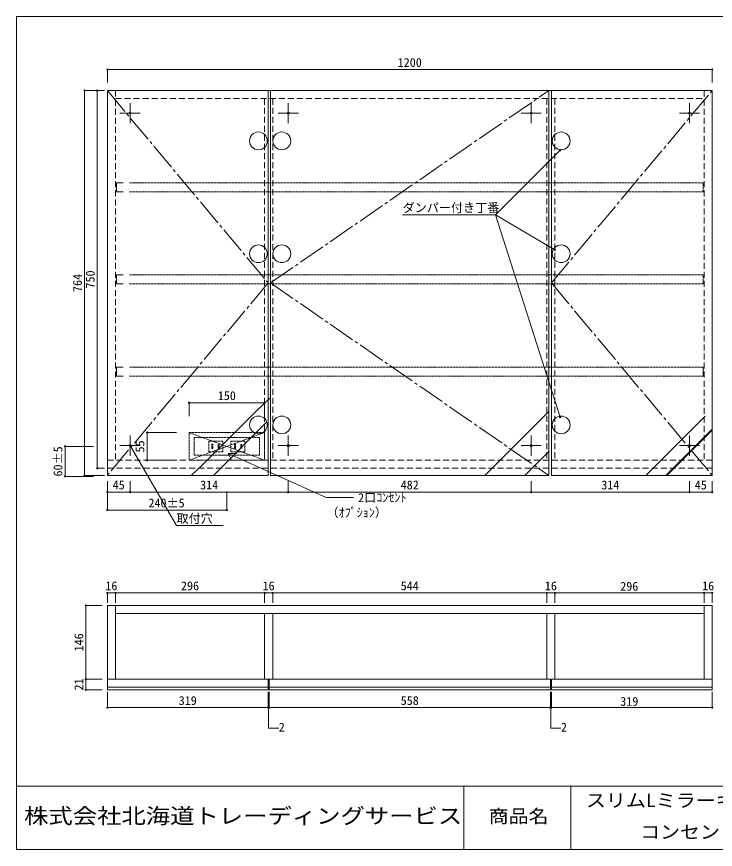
# Model space of a CAD drawing. Units: millimetres, scale not verified. Extents: x -1249 to 1249, y -827 to 827.
# Drawn here: x -1249 to 137, y -827 to 827 of the extents above; entities that cross this region are included whole.
import ezdxf
from ezdxf.enums import TextEntityAlignment as Align

# ---------------------------------------------------------------- set-up
doc = ezdxf.new("R2010")
doc.units = ezdxf.units.MM
doc.header["$LTSCALE"] = 6
doc.header["$PDMODE"] = 32
doc.header["$PDSIZE"] = 2.4
for name, pattern in [('CHAIN2', [12, 9, -1, 1, -1]), ('DASHED2', [3, 2, -1]), ('USER1', [1, 0.8, -0.2])]:
    doc.linetypes.add(name, pattern=pattern)
doc.layers.add('0-0_0', color=7, linetype='Continuous', lineweight=15)
doc.styles.add('ＭＳ ゴシック', font='')
doc.styles.get('ＭＳ ゴシック').set_extended_font_data('MS Gothic')

# ---------------------------------------------------------------- blocks, each defined once
blk = doc.blocks.new('ダンパー付き')
at = {"layer": '0-0_0'}
for q in [(80.37, 192.797), (-232.017, 64.312), (70.113, -5.443), (80.702, -337.416)]:
    blk.add_line((-47.375, 64.312), q, dxfattribs=at)
for p in [(80.37, 192.797), (70.113, -5.443), (80.702, -337.416)]:
    blk.add_point(p, dxfattribs=at)
at = {"layer": '0-0_0', "style": 'ＭＳ ゴシック'}
blk.add_text('ダンパー付き丁番', height=17.6, dxfattribs=at).set_placement((-232.017, 64.312), align=Align.BOTTOM_LEFT)

msp = doc.modelspace()

# ---------------------------------------------------------------- linework, layer by layer
at = {"layer": '0-0_0'}
for p, q in [((-1069.401, 721.45), (130.599, 721.45)), ((-1069.401, 721.45), (-1069.401, 695.687)), ((130.599, 721.45), (130.599, 695.687)), ((-1114.709, 679.733), (-1114.709, -84.267)), ((-1114.709, 679.733), (-1074.808, 679.733)), ((-1089.426, 679.733), (-1089.426, -70.267)), ((-1089.426, 679.733), (-1074.808, 679.733)), ((-1069.401, 679.733), (-1069.401, -84.267)), ((-1069.401, 679.733), (-750.401, 679.733)), ((-750.401, -84.267), (-750.401, 679.733)), ((-750.401, 679.733), (-745.568, 679.733)), ((-745.568, 679.733), (-193.597, 679.733)), ((-193.597, 679.733), (-188.401, 679.733)), ((-188.401, -84.267), (-188.401, 679.733)), ((-188.401, 679.733), (130.599, 679.733)), ((130.599, 679.733), (130.599, -84.267)), ((-1024.401, 634.733), (-1024.401, 654.733)), ((-710.401, 634.733), (-710.401, 654.733)), ((-228.401, 634.733), (-228.401, 654.733)), ((85.599, 634.733), (85.599, 654.733)), ((-1024.401, 634.733), (-1044.401, 634.733)), ((-1024.401, 634.733), (-1004.401, 634.733)), ((-1024.401, 634.733), (-1024.401, 614.733)), ((-710.401, 634.733), (-730.401, 634.733)), ((-710.401, 634.733), (-690.401, 634.733)), ((-710.401, 634.733), (-710.401, 614.733)), ((-228.401, 634.733), (-248.401, 634.733)), ((-228.401, 634.733), (-208.401, 634.733)), ((-228.401, 634.733), (-228.401, 614.733)), ((85.599, 634.733), (65.599, 634.733)), ((85.599, 634.733), (105.599, 634.733)), ((85.599, 634.733), (85.599, 614.733)), ((-907.401, 59.874), (-757.401, 59.874)), ((-907.401, 59.874), (-907.401, 32.986)), ((-757.401, 59.874), (-757.401, 32.986)), ((-320.583, -84.366), (-193.597, 42.62)), ((-0.753, -84.366), (116.773, 33.16)), ((-859.091, -84.366), (-752.845, 22.244)), ((-990.776, 0.733), (-990.776, -54.267)), ((-990.776, 0.733), (-932.342, 0.733)), ((38.907, -84.366), (130.599, 7.326)), ((40.727, -84.366), (130.599, 5.506)), ((-1024.401, -25.267), (-1024.401, -5.267)), ((-710.401, -25.267), (-710.401, -5.267)), ((-228.401, -25.267), (-228.401, -5.267)), ((85.599, -25.267), (85.599, -5.267)), ((-1153.407, -86.286), (-1153.407, -26.767)), ((-1153.407, -26.767), (-1097.078, -26.767)), ((-1024.401, -25.267), (-1044.401, -25.267)), ((-1024.401, -25.267), (-1004.401, -25.267)), ((-1024.401, -25.267), (-1024.401, -45.267)), ((-1024.401, -25.267), (-932.251, -184.148)), ((-710.401, -25.267), (-730.401, -25.267)), ((-710.401, -25.267), (-690.401, -25.267)), ((-710.401, -25.267), (-710.401, -45.267)), ((-228.401, -25.267), (-248.401, -25.267)), ((-228.401, -25.267), (-208.401, -25.267)), ((-228.401, -25.267), (-228.401, -45.267)), ((85.599, -25.267), (65.599, -25.267)), ((85.599, -25.267), (105.599, -25.267)), ((85.599, -25.267), (85.599, -45.267)), ((-829.813, -40.86), (-812.351, -40.86)), ((-823.265, -53.956), (-829.813, -40.86)), ((-829.813, -40.86), (-635.342, -128.562)), ((-241.262, -84.366), (-193.597, -36.701)), ((-990.776, -54.267), (-932.342, -54.267)), ((-880.341, -63.189), (-902.911, -84.366)), ((-1089.426, -70.267), (-1074.808, -70.267)), ((-1153.407, -86.286), (-1097.078, -86.286)), ((-1114.709, -84.267), (-1074.808, -84.267)), ((-750.401, -84.267), (-1069.401, -84.267)), ((-1069.401, -117.454), (-1069.401, -96.142)), ((-1024.401, -117.454), (-1024.401, -96.142)), ((-710.401, -117.454), (-710.401, -96.142)), ((-228.401, -117.454), (-228.401, -96.142)), ((130.599, -84.267), (-188.401, -84.267)), ((85.599, -117.454), (85.599, -96.142)), ((130.599, -117.454), (130.599, -96.142)), ((-1069.401, -153.173), (-1069.401, -116.267)), ((-1069.401, -117.454), (-1024.401, -117.454)), ((-1024.401, -117.454), (-710.401, -117.454)), ((-832.401, -153.173), (-832.401, -116.267)), ((-710.401, -117.454), (-228.401, -117.454)), ((-635.342, -128.562), (-581.337, -128.562)), ((-228.401, -117.454), (85.599, -117.454)), ((85.599, -117.454), (130.599, -117.454)), ((-1069.401, -153.173), (-832.401, -153.173)), ((-932.251, -184.148), (-839.599, -184.148)), ((-1069.401, -317.788), (-1053.401, -317.788)), ((-1069.401, -317.788), (-1069.401, -337.082)), ((-1053.401, -317.788), (-1053.401, -337.082)), ((-1053.401, -317.788), (-757.401, -317.788)), ((-757.401, -317.788), (-757.401, -337.082)), ((-757.401, -317.788), (-741.401, -317.788)), ((-741.401, -317.788), (-741.401, -337.082)), ((-741.401, -317.788), (-197.401, -317.788)), ((-197.401, -317.788), (-197.401, -337.082)), ((-197.401, -317.788), (-181.401, -317.788)), ((-181.401, -317.788), (-181.401, -337.082)), ((-181.401, -317.788), (68.599, -317.788)), ((68.599, -317.788), (114.599, -317.788)), ((114.599, -317.788), (114.599, -337.082)), ((114.599, -317.788), (130.599, -317.788)), ((130.599, -317.788), (130.599, -337.082)), ((-1112.035, -342.82), (-1112.035, -488.82)), ((-1112.035, -342.82), (-1079.475, -342.82)), ((-1069.401, -342.82), (-1069.401, -509.82)), ((-1069.401, -342.82), (130.599, -342.82)), ((-1053.401, -342.82), (-1053.401, -488.82)), ((114.599, -342.82), (114.599, -488.82)), ((130.599, -342.82), (130.599, -509.82)), ((-1053.401, -358.82), (68.599, -358.82)), ((-757.401, -358.82), (-757.401, -488.82)), ((-741.401, -358.82), (-741.401, -488.82)), ((-197.401, -358.82), (-197.401, -488.82)), ((-181.401, -358.82), (-181.401, -488.82)), ((68.599, -358.82), (114.599, -358.82)), ((-1112.035, -488.82), (-1079.475, -488.82)), ((-1112.035, -488.82), (-1112.035, -509.82)), ((-1069.401, -488.82), (-796.401, -488.82)), ((-796.401, -488.82), (-750.401, -488.82)), ((-757.401, -488.82), (-741.401, -488.82)), ((-750.401, -488.82), (-750.401, -509.82)), ((-748.401, -488.82), (-748.401, -509.82)), ((-748.401, -488.82), (-398.401, -488.82)), ((-398.401, -488.82), (-190.401, -488.82)), ((-190.401, -488.82), (-190.401, -509.82)), ((-188.401, -488.82), (84.599, -488.82)), ((-188.401, -488.82), (-188.401, -509.82)), ((84.599, -488.82), (130.599, -488.82)), ((-1112.035, -509.82), (-1079.475, -509.82)), ((-1069.401, -504.82), (-796.401, -504.82)), ((-1069.401, -509.82), (-796.401, -509.82)), ((-796.401, -504.82), (-750.401, -504.82)), ((-796.401, -509.82), (-750.401, -509.82)), ((-748.401, -504.82), (-398.401, -504.82)), ((-748.401, -509.82), (-398.401, -509.82)), ((-398.401, -504.82), (-190.401, -504.82)), ((-398.401, -509.82), (-190.401, -509.82)), ((-188.401, -504.82), (130.599, -504.82)), ((-188.401, -509.82), (130.599, -509.82)), ((-1069.401, -545.498), (-1069.401, -513.85)), ((-750.401, -545.498), (-750.401, -513.85)), ((-748.401, -545.498), (-748.401, -513.85)), ((-190.401, -545.498), (-190.401, -513.85)), ((-188.401, -545.498), (-188.401, -513.85)), ((130.599, -545.498), (130.599, -513.85)), ((-1069.401, -545.498), (-750.401, -545.498)), ((-750.401, -545.498), (-748.401, -545.498)), ((-749.401, -545.498), (-749.401, -586.299)), ((-748.401, -545.498), (-190.401, -545.498)), ((-190.401, -545.498), (-188.401, -545.498)), ((-189.401, -545.498), (-189.401, -586.299)), ((-188.401, -545.498), (84.599, -545.498)), ((84.599, -545.498), (130.599, -545.498)), ((-749.401, -586.299), (-729.401, -586.299)), ((-189.401, -586.299), (-169.401, -586.299)), ((-149.768, -701.329), (-149.768, -826.86))]:
    msp.add_line(p, q, dxfattribs=at)
at = {"layer": '0-0_0', "linetype": 'DASHED2'}
for p, q in [((-1053.401, 679.733), (-1053.401, -54.267)), ((114.599, 679.733), (114.599, -54.267)), ((-1053.401, 663.733), (114.599, 663.733)), ((-757.401, 663.733), (-757.401, -54.267)), ((-741.401, 663.733), (-741.401, -54.267)), ((-197.401, 663.733), (-197.401, -54.267)), ((-181.401, 663.733), (-181.401, -54.267)), ((-1069.401, -54.267), (130.599, -54.267)), ((-1069.401, -70.267), (130.599, -70.267))]:
    msp.add_line(p, q, dxfattribs=at)
at = {"layer": '0-0_0', "linetype": 'CHAIN2'}
for p, q in [((-745.568, 297.733), (-193.597, 679.733)), ((-188.401, 297.733), (130.599, 679.733)), ((-745.568, 297.733), (-193.597, -84.366)), ((-188.401, 297.733), (130.599, -84.267))]:
    msp.add_line(p, q, dxfattribs=at)
at = {"layer": '0-0_0', "linetype": 'USER1'}
for p, q in [((-907.401, 0.733), (-757.401, -54.267)), ((-907.401, -54.267), (-757.401, 0.733)), ((-868.401, -16.267), (-868.401, -37.267)), ((-840.401, -16.267), (-868.401, -16.267)), ((-840.401, -16.267), (-840.401, -37.267)), ((-824.401, -37.267), (-824.401, -16.267)), ((-796.401, -16.267), (-824.401, -16.267)), ((-796.401, -37.267), (-796.401, -16.267)), ((-868.401, -37.267), (-840.401, -37.267)), ((-824.401, -37.267), (-796.401, -37.267))]:
    msp.add_line(p, q, dxfattribs=at)
at = {"layer": '0-0_0', "lineweight": 18}
for p, q in [((-1249.379, -701.329), (1248.863, -701.329)), ((-361.932, -701.329), (-361.932, -826.86))]:
    msp.add_line(p, q, dxfattribs=at)
msp.add_lwpolyline([(-1249.379, -826.86), (1248.863, -826.86), (1248.863, 826.506), (-1249.379, 826.506)], close=True, dxfattribs=at)
at = {"layer": '0-0_0', "linetype": 'CHAIN2'}
msp.add_lwpolyline([(-1069.401, 679.733), (-750.401, 297.733), (-1069.401, -84.267)], dxfattribs=at)
at = {"layer": '0-0_0'}
msp.add_lwpolyline([(-745.568, -84.366), (-193.597, -84.366), (-193.597, 679.733), (-745.568, 679.733)], close=True, dxfattribs=at)
for points in [[(-1038.109, 496.713), (-1051.572, 496.713), (-1051.572, 478.52), (-1038.109, 478.52)], [(-1038.109, 313.693), (-1051.572, 313.693), (-1051.572, 295.864), (-1038.109, 295.864)], [(-1038.109, 130.673), (-1051.572, 130.673), (-1051.572, 112.844), (-1038.109, 112.844)], [(-880.341, -63.189), (-774.095, 43.421), (-747.387, 69.283)]]:
    msp.add_lwpolyline(points, dxfattribs=at)
at = {"layer": '0-0_0', "linetype": 'USER1'}
for points in [[(-1025.738, 478.52), (112.77, 478.52), (112.77, 496.713), (-1025.738, 496.713)], [(-1025.738, 295.864), (112.77, 295.864), (112.77, 313.693), (-1025.738, 313.693)], [(-1025.738, 112.844), (112.77, 112.844), (112.77, 130.673), (-1025.738, 130.673)]]:
    msp.add_lwpolyline(points, dxfattribs=at)
for points in [[(-757.401, -54.267), (-907.401, -54.267), (-907.401, 0.733), (-757.401, 0.733)], [(-767.401, -44.267), (-767.401, -9.267), (-897.401, -9.267), (-897.401, -44.267)], [(-860.151, -31.117), (-860.151, -22.417), (-862.351, -22.417), (-862.351, -31.117)], [(-847.451, -30.267), (-847.451, -23.267), (-849.651, -23.267), (-849.651, -30.267)], [(-815.151, -31.117), (-815.151, -22.417), (-817.351, -22.417), (-817.351, -31.117)], [(-802.451, -30.267), (-802.451, -23.267), (-804.651, -23.267), (-804.651, -30.267)]]:
    msp.add_lwpolyline(points, close=True, dxfattribs=at)
at = {"layer": '0-0_0'}
for centre, radius in [((-1024.401, 634.733), 2), ((-710.401, 634.733), 2), ((-228.401, 634.733), 2), ((85.599, 634.733), 2), ((-769.765, 579.855), 17.647), ((-723.191, 579.855), 17.647), ((-169.037, 579.855), 17.647), ((-769.765, 355.719), 17.647), ((-723.191, 355.719), 17.647), ((-169.037, 355.719), 17.647), ((-769.765, 15.876), 17.647), ((-723.191, 15.876), 17.647), ((-169.037, 15.876), 17.647), ((-1024.401, -25.267), 2), ((-710.401, -25.267), 2), ((-228.401, -25.267), 2), ((85.599, -25.267), 2)]:
    msp.add_circle(centre, radius, dxfattribs=at)
for p in [(-1069.401, 721.45), (130.599, 721.45), (-1114.709, 679.733), (-1089.426, 679.733), (-907.401, 59.874), (-757.401, 59.874), (-990.776, 0.733), (-1153.407, -26.767), (-990.776, -54.267), (-1089.426, -70.267), (-1153.407, -86.286), (-1114.709, -84.267), (-1069.401, -117.454), (-1024.401, -117.454), (-710.401, -117.454), (-228.401, -117.454), (85.599, -117.454), (130.599, -117.454), (-1069.401, -153.173), (-832.401, -153.173), (-1069.401, -317.788), (-1053.401, -317.788), (-757.401, -317.788), (-741.401, -317.788), (-197.401, -317.788), (-181.401, -317.788), (114.599, -317.788), (130.599, -317.788), (-1112.035, -342.82), (-1112.035, -488.82), (-1112.035, -509.82), (-1069.401, -545.498), (-750.401, -545.498), (-748.401, -545.498), (-190.401, -545.498), (-188.401, -545.498), (130.599, -545.498)]:
    msp.add_point(p, dxfattribs=at)

# ---------------------------------------------------------------- block references
msp.add_blockref('ダンパー付き', (-251.689, 368.678), dxfattribs=at)

# ---------------------------------------------------------------- texts
at = {"layer": '0-0_0', "style": 'ＭＳ ゴシック'}
for s, p in [('1200', (-493.401, 721.45)), ('150', (-850.401, 59.874)), ('45', (-1058.901, -117.454)), ('314', (-885.401, -117.454)), ('482', (-487.401, -117.454)), ('314', (-89.401, -117.454)), ('45', (96.099, -117.454)), ('240±5', (-987.905, -153.173)), ('2口ｺﾝｾﾝﾄ', (-571.896, -142.67)), ('（ｵﾌﾟｼｮﾝ）', (-634.673, -172.219)), ('取付穴', (-932.251, -184.148)), ('16', (-1073.401, -317.788)), ('296', (-923.401, -317.788)), ('16', (-761.401, -317.788)), ('544', (-487.401, -317.788)), ('16', (-201.401, -317.788)), ('296', (-51.843, -318.654)), ('16', (110.599, -317.788)), ('319', (-927.901, -545.498)), ('558', (-487.401, -545.498)), ('319', (-51.843, -547.163)), ('2', (-729.401, -598.299)), ('2', (-169.401, -598.299))]:
    msp.add_text(s, height=17.6, dxfattribs=at).set_placement(p, align=Align.BOTTOM_LEFT)
for s, p in [('764', (-1114.709, 279.733)), ('750', (-1089.426, 286.733)), ('55', (-990.776, -38.767)), ('60±5', (-1153.407, -86.526)), ('146', (-1112.035, -433.82)), ('21', (-1112.035, -511.32))]:
    msp.add_text(s, height=17.6, rotation=90, dxfattribs=at).set_placement(p, align=Align.BOTTOM_LEFT)
at = {"layer": '0-0_0', "color": 3, "style": 'ＭＳ ゴシック', "width": 1.1}
for s, p in [('スリムLミラーキャビネット', (-119.689, -750.712)), ('商品名', (-312.85, -782.095)), ('コンセント付き', (-12.439, -813.477))]:
    msp.add_text(s, height=26.39, dxfattribs=at).set_placement(p, align=Align.BOTTOM_LEFT)
at = {"layer": '0-0_0', "color": 2, "style": 'ＭＳ ゴシック', "width": 1.15}
msp.add_text('株式会社北海道トレーディングサービス', height=30.79, dxfattribs=at).set_placement((-1234.655, -785.095), align=Align.BOTTOM_LEFT)

doc.saveas('drawing.dxf')
